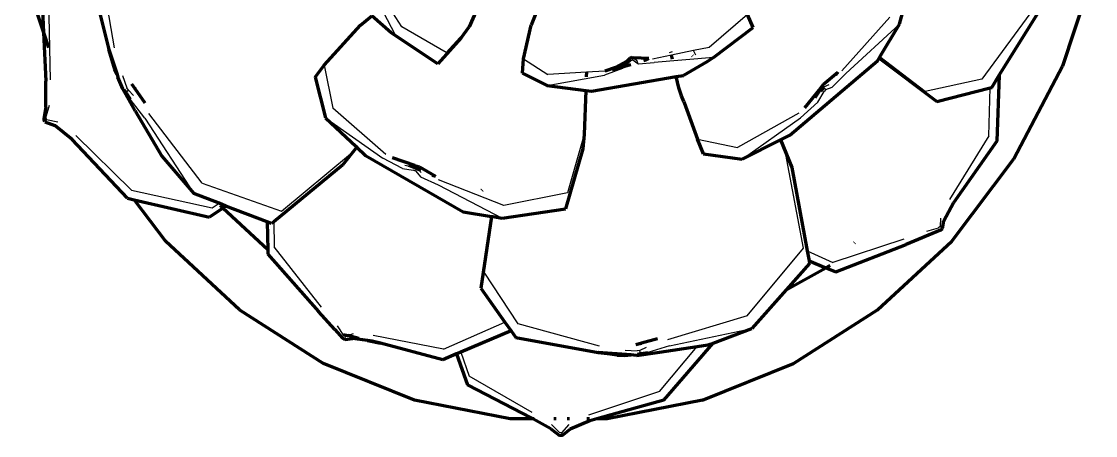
# Model space of a CAD drawing. Header units: millimetres. Extents: x 4307 to 31003, y 2809 to 20009.
# Drawn here: x 16168 to 16319.3, y 13205.4 to 13263.7 of the extents above; entities that cross this region are included whole.
import ezdxf

# ---------------------------------------------------------------- set-up
doc = ezdxf.new("R2010")
doc.units = ezdxf.units.MM
doc.layers.add('ProfileEdges', color=7, linetype='Continuous')

msp = doc.modelspace()

# ---------------------------------------------------------------- linework, layer by layer
for p, q in [((16181.11, 13260.01), (16178.86, 13272.8)), ((16220.68, 13261.79), (16216.49, 13269.97)), ((16172.07, 13255.52), (16171.85, 13266.8)), ((16221.57, 13263.01), (16219.46, 13266.28)), ((16270.31, 13264.74), (16264.88, 13260.07)), ((16310.73, 13265.72), (16303.32, 13255.6)), ((16290.38, 13264.36), (16283.59, 13256.8)), ((16284.14, 13256.41), (16291.73, 13263.37)), ((16226.65, 13257.77), (16220.68, 13261.79)), ((16227.84, 13259.37), (16221.57, 13263.01)), ((16230.21, 13261.98), (16227.84, 13259.37)), ((16230.26, 13262.09), (16230.21, 13261.98)), ((16231.05, 13262.97), (16230.26, 13262.09)), ((16254.13, 13258.31), (16254.02, 13258.67)), ((16254.76, 13258.18), (16254.02, 13258.67)), ((16259.59, 13258.99), (16256.91, 13258.44)), ((16265.5, 13258.66), (16257.15, 13257.96)), ((16262.69, 13259.63), (16259.59, 13258.99)), ((16264.88, 13260.07), (16262.69, 13259.63)), ((16263.03, 13258.99), (16262.69, 13259.63)), ((16295.33, 13253.88), (16288.97, 13258.77)), ((16210.66, 13257.6), (16211.85, 13251.52)), ((16238.71, 13258.49), (16242.18, 13256.28)), ((16252.68, 13257.11), (16250.14, 13256.16)), ((16252.68, 13257.11), (16252.97, 13257.38)), ((16252.97, 13257.38), (16253.85, 13258.19)), ((16254.13, 13258.31), (16253.85, 13258.19)), ((16254.13, 13258.31), (16254.72, 13257.91)), ((16254.72, 13257.91), (16254.96, 13257.75)), ((16254.96, 13257.75), (16257.15, 13257.96)), ((16181.56, 13255.88), (16182.43, 13254.11)), ((16182.21, 13256.11), (16182.84, 13254.38)), ((16242.06, 13254.71), (16250.14, 13256.16)), ((16247.61, 13256.58), (16242.18, 13256.28)), ((16250.21, 13256.72), (16247.61, 13256.58)), ((16282.22, 13254.47), (16284.14, 13256.41)), ((16303.32, 13255.6), (16295.33, 13253.88)), ((16183.04, 13254.06), (16182.84, 13254.38)), ((16280.61, 13253.91), (16280.82, 13254.22)), ((16281.02, 13254.47), (16280.82, 13254.22)), ((16281.77, 13254.82), (16281.02, 13254.47)), ((16281.02, 13254.47), (16281.08, 13254.41)), ((16281.08, 13254.41), (16281.33, 13254.17)), ((16281.33, 13254.17), (16281.09, 13253.88)), ((16281.33, 13254.17), (16282.22, 13254.47)), ((16304.33, 13247.6), (16304.51, 13254.39)), ((16182.66, 13253.72), (16182.7, 13253.76)), ((16182.7, 13253.76), (16183.04, 13254.06)), ((16183.78, 13253.31), (16183.04, 13254.06)), ((16185.34, 13250.12), (16183.28, 13252.78)), ((16279.94, 13252.91), (16280.61, 13253.91)), ((16280.19, 13252.37), (16281.09, 13253.88)), ((16171.4, 13250.17), (16171.93, 13251.93)), ((16219.34, 13244.98), (16211.85, 13251.52)), ((16280.19, 13252.37), (16277.78, 13250.15)), ((16171.52, 13249.89), (16171.27, 13249.61)), ((16171.4, 13250.17), (16171.52, 13249.89)), ((16173.11, 13249.55), (16171.52, 13249.89)), ((16185.34, 13250.12), (16192.25, 13239.49)), ((16193.44, 13240.95), (16185.92, 13250.78)), ((16210.82, 13250.16), (16218.89, 13244.45)), ((16277.52, 13250.82), (16268.88, 13245.95)), ((16269.56, 13244.32), (16277.78, 13250.15)), ((16183.48, 13239.94), (16175.64, 13247.67)), ((16247.3, 13247.82), (16244.93, 13239.58)), ((16263.25, 13247.14), (16268.88, 13245.95)), ((16274.84, 13247.01), (16275.69, 13244.97)), ((16304.33, 13247.6), (16298.76, 13238.63)), ((16204.61, 13237.01), (16214.36, 13245.1)), ((16215.14, 13246.11), (16214.36, 13245.1)), ((16263.7, 13246.11), (16264.09, 13245.08)), ((16221.66, 13242.99), (16218.89, 13244.45)), ((16278.19, 13231.78), (16275.69, 13244.97)), ((16221.66, 13242.99), (16223.2, 13242.76)), ((16221.99, 13243.47), (16223.1, 13243.23)), ((16223.1, 13243.23), (16223.37, 13243.17)), ((16223.54, 13242.63), (16223.2, 13242.76)), ((16223.37, 13243.17), (16223.65, 13243.07)), ((16223.54, 13242.63), (16223.63, 13243)), ((16223.54, 13242.63), (16224.23, 13241.84)), ((16223.63, 13243), (16223.65, 13243.07)), ((16223.82, 13242.92), (16223.65, 13243.07)), ((16224.32, 13242.45), (16223.82, 13242.92)), ((16193.44, 13240.95), (16204.61, 13237.01)), ((16224.23, 13241.84), (16226.68, 13240.72)), ((16226.68, 13240.72), (16235.74, 13236.01)), ((16235.97, 13237.78), (16226.77, 13241.43)), ((16183.48, 13239.94), (16194.87, 13237.45)), ((16244.93, 13239.58), (16235.97, 13237.78)), ((16194.87, 13237.45), (16195.82, 13238.11)), ((16233.2, 13228.37), (16234.43, 13236.23)), ((16297.5, 13236), (16297.47, 13234.83)), ((16203.54, 13235.5), (16203.59, 13231.94)), ((16295.58, 13234.19), (16297.23, 13234.63)), ((16297.47, 13234.83), (16297.23, 13234.63)), ((16297.76, 13234.56), (16297.47, 13234.83)), ((16292.34, 13233.03), (16282.32, 13229.77)), ((16210.28, 13223.45), (16203.59, 13231.94)), ((16270.24, 13222.24), (16278.19, 13231.78)), ((16278.73, 13231.39), (16282.32, 13229.77)), ((16237.99, 13221.09), (16233.2, 13228.37)), ((16212.46, 13220.82), (16213.37, 13219.46)), ((16227.45, 13217.52), (16236.11, 13221.35)), ((16249.42, 13217.94), (16237.99, 13221.09)), ((16270.24, 13222.24), (16259.01, 13218.86)), ((16213.37, 13219.46), (16213.64, 13219.32)), ((16213.54, 13218.9), (16213.64, 13219.32)), ((16213.95, 13219.44), (16213.64, 13219.32)), ((16214.73, 13219.68), (16213.95, 13219.44)), ((16227.45, 13217.52), (16217.52, 13219.46)), ((16259.31, 13218.01), (16270.93, 13220.43)), ((16256.03, 13217.78), (16255.11, 13217.35)), ((16259.31, 13218.01), (16256.26, 13217.06)), ((16257.9, 13211.54), (16263.19, 13217.91)), ((16229.88, 13217.11), (16231.08, 13213.71)), ((16253.08, 13217.39), (16254.76, 13217.3)), ((16253.92, 13216.71), (16254.81, 13216.77)), ((16255.11, 13217.35), (16254.76, 13217.3)), ((16255.21, 13216.89), (16255.11, 13217.35)), ((16255.23, 13216.84), (16255.21, 13216.89)), ((16239.97, 13208.61), (16231.08, 13213.71)), ((16257.9, 13211.54), (16247.9, 13208.21)), ((16242.69, 13206.91), (16243.79, 13205.77)), ((16244.07, 13205.75), (16243.79, 13205.77)), ((16245.14, 13206.89), (16244.07, 13205.75)), ((16244.07, 13205.75), (16244.16, 13205.35))]:
    msp.add_line(p, q)
at = {"layer": 'ProfileEdges', "lineweight": 211}
for p, q in [((16177.16, 13272.35), (16180.31, 13259.79)), ((16291.73, 13263.37), (16294.25, 13272.67)), ((16167.98, 13271.63), (16171.09, 13262.17)), ((16319.35, 13271.63), (16314.69, 13257.43)), ((16233.22, 13267.9), (16231.05, 13262.97)), ((16241.87, 13268.35), (16239.82, 13263.2)), ((16170.9, 13266.52), (16171.09, 13262.17)), ((16271.11, 13262.87), (16270.31, 13264.74)), ((16305.79, 13256.16), (16311.4, 13265.19)), ((16210.66, 13257.6), (16215.77, 13263.22)), ((16215.77, 13263.22), (16217.34, 13264.52)), ((16220.06, 13262.14), (16217.34, 13264.52)), ((16238.71, 13258.49), (16239.82, 13263.2)), ((16288.97, 13258.77), (16291.73, 13263.37)), ((16171.09, 13262.17), (16171.4, 13255.32)), ((16171.09, 13262.17), (16171.79, 13260.08)), ((16226.65, 13257.77), (16220.06, 13262.14)), ((16229.96, 13261.43), (16231.05, 13262.97)), ((16265.5, 13258.66), (16271.11, 13262.87)), ((16229.96, 13261.43), (16226.65, 13257.77)), ((16181.15, 13256.97), (16180.31, 13259.79)), ((16180.31, 13259.79), (16181.44, 13256.25)), ((16254.02, 13258.67), (16253.78, 13258.56)), ((16254.02, 13258.67), (16254.24, 13258.62)), ((16256.4, 13258.54), (16254.24, 13258.62)), ((16259.52, 13259.32), (16259.49, 13259.44)), ((16259.72, 13258.41), (16259.59, 13258.99)), ((16262.51, 13258.95), (16262.54, 13258.9)), ((16265.5, 13258.66), (16264.67, 13258.08)), ((16288.86, 13258.59), (16288.97, 13258.77)), ((16209.36, 13255.88), (16210.66, 13257.6)), ((16238.57, 13256.43), (16238.71, 13258.49)), ((16251.68, 13257.23), (16250.21, 13256.72)), ((16253.33, 13258.15), (16251.68, 13257.23)), ((16252.71, 13257.58), (16251.68, 13257.23)), ((16252.97, 13257.38), (16251.94, 13257.07)), ((16252.71, 13257.58), (16253.7, 13258.36)), ((16253.33, 13258.15), (16252.71, 13257.58)), ((16253.85, 13257.65), (16252.97, 13257.38)), ((16253.78, 13258.56), (16253.33, 13258.15)), ((16253.7, 13258.36), (16253.33, 13258.15)), ((16254.86, 13257.96), (16254.72, 13257.91)), ((16255.94, 13258.28), (16255.62, 13258.19)), ((16255.94, 13258.28), (16256.4, 13258.54)), ((16264.67, 13258.08), (16261.29, 13256.13)), ((16276.26, 13247.73), (16288.63, 13258.2)), ((16288.63, 13258.2), (16288.86, 13258.59)), ((16288.86, 13258.59), (16296.99, 13252.46)), ((16314.69, 13257.43), (16307.85, 13244.35)), ((16181.44, 13256.25), (16181.15, 13256.97)), ((16181.44, 13256.25), (16181.56, 13255.88)), ((16182.27, 13254.22), (16181.56, 13255.88)), ((16209.36, 13255.88), (16210.82, 13250.16)), ((16238.57, 13256.43), (16242.06, 13254.71)), ((16247.61, 13256.58), (16247.58, 13256)), ((16247.58, 13256), (16247.58, 13255.95)), ((16248.3, 13253.93), (16260.26, 13255.96)), ((16251.94, 13257.07), (16251.24, 13256.92)), ((16260.26, 13255.96), (16261.29, 13256.13)), ((16260.6, 13254.39), (16260.26, 13255.96)), ((16281, 13254.92), (16283.01, 13256.58)), ((16283.01, 13256.58), (16282.71, 13256.16)), ((16304.73, 13254.44), (16305.79, 13256.16)), ((16305.79, 13256.16), (16305.43, 13246.87)), ((16171.41, 13251.72), (16171.4, 13255.32)), ((16184, 13251.15), (16182.27, 13254.22)), ((16182.66, 13253.72), (16182.43, 13254.11)), ((16182.7, 13253.76), (16182.43, 13254.11)), ((16183.49, 13254.95), (16183.97, 13254.27)), ((16183.97, 13254.27), (16184, 13254.22)), ((16183.97, 13254.27), (16184.01, 13254.26)), ((16184, 13254.22), (16184.01, 13254.26)), ((16185.43, 13252.21), (16184, 13254.22)), ((16242.06, 13254.71), (16247.51, 13254.03)), ((16260.95, 13253.42), (16260.6, 13254.39)), ((16280.58, 13254.32), (16278.31, 13251.56)), ((16280.58, 13254.32), (16281, 13254.92)), ((16281.08, 13254.41), (16280.61, 13253.91)), ((16281.14, 13254.47), (16281.08, 13254.41)), ((16296.99, 13252.46), (16304.51, 13254.39)), ((16304.51, 13254.39), (16304.73, 13254.44)), ((16182.66, 13253.72), (16183.28, 13252.78)), ((16182.79, 13253.65), (16182.7, 13253.76)), ((16182.79, 13253.65), (16183.28, 13252.78)), ((16247.51, 13254.03), (16247.3, 13247.82)), ((16247.51, 13254.03), (16248.3, 13253.93)), ((16261.01, 13253.26), (16260.95, 13253.42)), ((16261.31, 13252.45), (16261.01, 13253.26)), ((16171.41, 13251.72), (16171.12, 13249.95)), ((16184, 13251.15), (16187.74, 13244.75)), ((16261.31, 13252.45), (16261.36, 13252.32)), ((16261.36, 13252.32), (16263.25, 13247.14)), ((16171.27, 13249.61), (16171.12, 13249.95)), ((16171.27, 13249.61), (16172.7, 13249.09)), ((16210.82, 13250.16), (16215.14, 13246.11)), ((16175.14, 13247.09), (16172.7, 13249.09)), ((16182.93, 13238.81), (16175.14, 13247.09)), ((16247.3, 13247.82), (16247.11, 13245.76)), ((16264.09, 13245.08), (16263.25, 13247.14)), ((16269.56, 13244.32), (16274.84, 13247.01)), ((16274.84, 13247.01), (16274.95, 13247.06)), ((16274.95, 13247.06), (16276.26, 13247.73)), ((16274.95, 13247.06), (16276.54, 13243.14)), ((16305.43, 13246.87), (16299.35, 13238.18)), ((16215.22, 13246.04), (16213.23, 13243.47)), ((16215.14, 13246.11), (16215.22, 13246.04)), ((16215.22, 13246.04), (16216.48, 13244.86)), ((16247.11, 13245.76), (16244.65, 13237.34)), ((16264.09, 13245.08), (16269.56, 13244.32)), ((16187.74, 13244.75), (16192.25, 13239.49)), ((16216.48, 13244.86), (16230.23, 13236.92)), ((16223.41, 13243.43), (16220.28, 13244.5)), ((16299.08, 13232.77), (16307.85, 13244.35)), ((16213.23, 13243.47), (16203.54, 13235.5)), ((16223.1, 13243.23), (16222.58, 13243.45)), ((16223.63, 13243), (16223.1, 13243.23)), ((16223.41, 13243.43), (16224.08, 13243.26)), ((16223.82, 13242.92), (16223.63, 13243)), ((16224.24, 13242.74), (16223.82, 13242.92)), ((16224.08, 13243.26), (16226.35, 13241.93)), ((16225.86, 13242.05), (16226.35, 13241.93)), ((16276.54, 13243.14), (16278.73, 13231.39)), ((16195.82, 13238.11), (16192.25, 13239.49)), ((16232.88, 13239.96), (16232.9, 13240.01)), ((16232.91, 13239.95), (16232.93, 13240)), ((16182.93, 13238.81), (16183.85, 13238.59)), ((16183.85, 13238.59), (16188.26, 13232.78)), ((16183.85, 13238.59), (16194.47, 13236.13)), ((16196.37, 13237.43), (16194.47, 13236.13)), ((16196.8, 13237.72), (16195.82, 13238.11)), ((16196.37, 13237.43), (16196.01, 13237.77)), ((16196.8, 13237.72), (16196.37, 13237.43)), ((16202.7, 13231.56), (16196.37, 13237.43)), ((16202.58, 13235.48), (16196.8, 13237.72)), ((16299.35, 13238.18), (16297.98, 13235.62)), ((16230.23, 13236.92), (16234.24, 13236.26)), ((16234.24, 13236.26), (16232.74, 13226.11)), ((16234.24, 13236.26), (16234.43, 13236.23)), ((16234.43, 13236.23), (16235.74, 13236.01)), ((16235.74, 13236.01), (16244.65, 13237.34)), ((16202.58, 13235.48), (16202.7, 13231.56)), ((16203.22, 13235.23), (16202.58, 13235.48)), ((16203.54, 13235.5), (16203.22, 13235.23)), ((16297.48, 13234.3), (16297.76, 13234.56)), ((16297.76, 13234.56), (16297.98, 13235.62)), ((16297.48, 13234.3), (16292.64, 13232.31)), ((16198.72, 13223.06), (16188.26, 13232.78)), ((16202.7, 13231.56), (16202.72, 13230.91)), ((16278.73, 13231.39), (16278.99, 13230)), ((16282.73, 13228.43), (16292.64, 13232.31)), ((16285.37, 13232.51), (16285.43, 13232.57)), ((16288.61, 13223.07), (16299.08, 13232.77)), ((16202.72, 13230.91), (16209.82, 13222.86)), ((16278.99, 13230), (16281.35, 13229.01)), ((16278.99, 13230), (16279.06, 13229.63)), ((16279.06, 13229.63), (16275.76, 13225.9)), ((16275.76, 13225.9), (16281.35, 13229.01)), ((16281.35, 13229.01), (16281.95, 13229.34)), ((16281.35, 13229.01), (16282.73, 13228.43)), ((16232.74, 13226.11), (16236.11, 13221.35)), ((16275.76, 13225.9), (16270.93, 13220.43)), ((16198.72, 13223.06), (16210.55, 13215.51)), ((16212.12, 13220.32), (16209.82, 13222.86)), ((16276.78, 13215.5), (16288.61, 13223.07)), ((16236.11, 13221.35), (16236.99, 13220.1)), ((16212.12, 13220.32), (16213.22, 13219.07)), ((16213.35, 13219.58), (16213.95, 13219.44)), ((16215.51, 13219.04), (16213.95, 13219.44)), ((16236.99, 13220.1), (16229.88, 13217.11)), ((16236.99, 13220.1), (16237.64, 13219.19)), ((16265.44, 13218.4), (16270.93, 13220.43)), ((16213.22, 13219.07), (16213.54, 13218.9)), ((16213.54, 13218.9), (16214.63, 13219.03)), ((16216.75, 13218.76), (16214.63, 13219.03)), ((16216.75, 13218.76), (16218.59, 13218.36)), ((16217.41, 13218.67), (16216.75, 13218.76)), ((16218.59, 13218.36), (16217.41, 13218.67)), ((16227.37, 13216.05), (16218.59, 13218.36)), ((16237.64, 13219.19), (16249.26, 13217.04)), ((16254.57, 13218.18), (16255.35, 13218.42)), ((16254.57, 13218.18), (16255.34, 13218.38)), ((16255.38, 13218.39), (16255.35, 13218.42)), ((16257.63, 13218.97), (16255.38, 13218.39)), ((16257.9, 13217.09), (16263.19, 13217.91)), ((16258.5, 13210.32), (16265.44, 13218.4)), ((16263.19, 13217.91), (16264.72, 13218.14)), ((16264.72, 13218.14), (16265.44, 13218.4)), ((16229.27, 13216.85), (16227.37, 13216.05)), ((16229.88, 13217.11), (16229.27, 13216.85)), ((16229.27, 13216.85), (16230.82, 13212.52)), ((16251.93, 13216.69), (16249.26, 13217.04)), ((16249.26, 13217.04), (16252.64, 13216.68)), ((16253.92, 13216.71), (16249.26, 13217.04)), ((16251.93, 13216.69), (16252.64, 13216.68)), ((16252.64, 13216.68), (16252.99, 13216.65)), ((16252.99, 13216.65), (16253.92, 13216.71)), ((16254.66, 13216.66), (16253.92, 13216.71)), ((16254.66, 13216.66), (16257.9, 13217.09)), ((16255.21, 13216.89), (16254.81, 13216.77)), ((16255.23, 13216.84), (16254.81, 13216.77)), ((16255.34, 13216.93), (16255.21, 13216.89)), ((16255.23, 13216.84), (16256.26, 13217.06)), ((16255.34, 13216.93), (16256.26, 13217.06)), ((16223.39, 13210.34), (16210.55, 13215.51)), ((16263.95, 13210.35), (16276.78, 13215.5)), ((16230.82, 13212.52), (16239.79, 13207.86)), ((16236.84, 13207.72), (16223.39, 13210.34)), ((16258.5, 13210.32), (16249.07, 13207.71)), ((16263.95, 13210.35), (16250.5, 13207.71)), ((16240.04, 13207.72), (16236.84, 13207.72)), ((16240.04, 13207.72), (16239.79, 13207.86)), ((16242.59, 13206.3), (16240.04, 13207.72)), ((16240.22, 13207.72), (16240.04, 13207.72)), ((16243.33, 13207.72), (16243, 13207.72)), ((16245.23, 13207.72), (16244.9, 13207.72)), ((16248.09, 13207.44), (16245.3, 13206.26)), ((16248.02, 13207.71), (16247.65, 13207.71)), ((16249.07, 13207.71), (16248.09, 13207.44)), ((16250.5, 13207.71), (16249.07, 13207.71)), ((16242.59, 13206.3), (16243.82, 13205.37)), ((16244.16, 13205.35), (16245.3, 13206.26)), ((16244.16, 13205.35), (16243.82, 13205.37))]:
    msp.add_line(p, q, dxfattribs=at)

doc.saveas('drawing.dxf')
